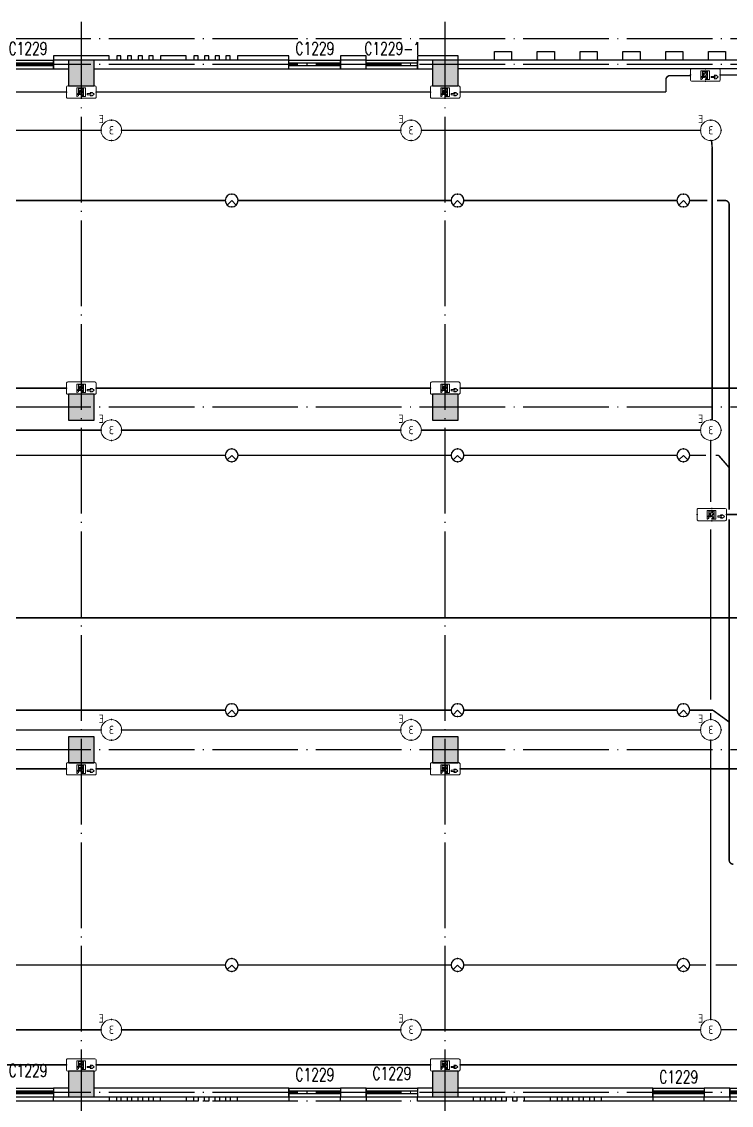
# Model space of a CAD drawing. Extents: x -124594 to 516503, y -3148 to 203159.
# Drawn here: x 293464 to 310041, y 94491 to 119791 of the extents above; entities that cross this region are included whole.
import ezdxf
from ezdxf.enums import TextEntityAlignment as Align

# ---------------------------------------------------------------- set-up
doc = ezdxf.new("R2010")
doc.units = 0
doc.header["$LTSCALE"] = 1000
doc.header["$MEASUREMENT"] = 0
doc.linetypes.add('DASH', pattern=[0.35, 0.25, -0.1])
doc.linetypes.add('DOTE', pattern=[2.42, 2, -0.2, 0.02, -0.2])
for name, color, linetype in [('COLUMN', 9, 'Continuous'), ('EQUIP-消防', 3, 'Continuous'), ('EQUIP-照明', 3, 'Continuous'), ('J-AXIS-轴线', 1, 'DOTE'), ('J-DOOR-窗', 8, 'Continuous'), ('J-WALL-墙体', 2, 'Continuous'), ('PUB_HATCH', 8, 'Continuous'), ('WINDOW_TEXT', 7, 'Continuous'), ('WIRE-应急', 1, 'DASH'), ('WIRE-照明', 1, 'Continuous'), ('装饰柱', 7, 'Continuous')]:
    doc.layers.add(name, color=color, linetype=linetype)
doc.layers.add('建筑底图', color=8, linetype='Continuous', lineweight=5)
doc.styles.add('_TCH_WINDOW', font='SIMPLEX', dxfattribs={"height": 3.5, "bigfont": 'GBCBIG'})
doc.styles.add('_TEL_ATTDEF', font='GBENOR', dxfattribs={"width": 0.8, "height": 3, "bigfont": 'GBCBIG'})
doc.styles.add('_TEL_DIM', font='SIMPLEX', dxfattribs={"width": 0.8, "height": 3.5, "bigfont": 'HZTXT'})

# ---------------------------------------------------------------- blocks, each defined once
blk = doc.blocks.new('_FZH')
blk.add_lwpolyline([(-0.5, -0.5), (0.5, -0.5), (0.5, 0.5), (-0.5, 0.5)], close=True)
at = {"layer": 'PUB_HATCH'}
blk.add_solid([(-0.5, -0.5), (0.5, -0.5), (-0.5, 0.5), (0.5, 0.5)], dxfattribs=at)
blk = doc.blocks.new('$TCHSYS$WIN2D')
for p, q in [((-0.5, 0.5), (0.5, 0.5)), ((-0.5, 0.5), (-0.5, -0.5)), ((0.5, 0.5), (0.5, -0.5)), ((0.5, 0.167), (-0.5, 0.167)), ((0.5, -0.167), (-0.5, -0.167)), ((-0.5, -0.5), (0.5, -0.5))]:
    blk.add_line(p, q)
blk = doc.blocks.new('HASGGEWS')
at = {"layer": 'J-AXIS-轴线', "color": 8}
for p, q in [((294858.3, 93790.8), (294858.3, 119790.8)), ((303358.3, 93790.8), (303358.3, 119790.8)), ((316858.3, 119390.8), (268358.3, 119390.8)), ((316858.3, 118790.8), (268358.3, 118790.8)), ((316858.3, 110790.8), (268358.3, 110790.8)), ((316858.3, 102790.8), (268358.3, 102790.8)), ((316858.3, 94790.8), (268358.3, 94790.8)), ((316858.3, 94590.8), (268358.3, 94590.8))]:
    blk.add_line(p, q, dxfattribs=at)
at = {"layer": 'J-WALL-墙体', "color": 8}
for p, q in [((294558.3, 118890.8), (294208.3, 118890.8)), ((294208.3, 118890.8), (294208.3, 118690.8)), ((294208.3, 118690.8), (294558.3, 118690.8)), ((299708.3, 118890.8), (295158.3, 118890.8)), ((295158.3, 118690.8), (299708.3, 118690.8)), ((299708.3, 118690.8), (299708.3, 118890.8)), ((301508.3, 118890.8), (300908.3, 118890.8)), ((300908.3, 118890.8), (300908.3, 118690.8)), ((300908.3, 118690.8), (301508.3, 118690.8)), ((301508.3, 118690.8), (301508.3, 118890.8)), ((303058.3, 118890.8), (302708.3, 118890.8)), ((302708.3, 118890.8), (302708.3, 118690.8)), ((302708.3, 118690.8), (303058.3, 118690.8)), ((311558.3, 118890.8), (303658.3, 118890.8)), ((311558.3, 118690.8), (303658.3, 118690.8)), ((294558.3, 94890.8), (294208.3, 94890.8)), ((294208.3, 94890.8), (294208.3, 94690.8)), ((299708.3, 94890.8), (295158.3, 94890.8)), ((299708.3, 94690.8), (299708.3, 94890.8)), ((301508.3, 94890.8), (300908.3, 94890.8)), ((300908.3, 94890.8), (300908.3, 94690.8)), ((301508.3, 94690.8), (301508.3, 94890.8)), ((303058.3, 94890.8), (302708.3, 94890.8)), ((302708.3, 94890.8), (302708.3, 94690.8)), ((308208.3, 94890.8), (303658.3, 94890.8)), ((308208.3, 94690.8), (308208.3, 94890.8)), ((310008.3, 94890.8), (309408.3, 94890.8)), ((309408.3, 94890.8), (309408.3, 94690.8)), ((310008.3, 94690.8), (310008.3, 94890.8)), ((294208.3, 94690.8), (294558.3, 94690.8)), ((295158.3, 94690.8), (299708.3, 94690.8)), ((300908.3, 94690.8), (301508.3, 94690.8)), ((302708.3, 94690.8), (303058.3, 94690.8)), ((303658.3, 94690.8), (308208.3, 94690.8)), ((309408.3, 94690.8), (310008.3, 94690.8))]:
    blk.add_line(p, q, dxfattribs=at)
at = {"layer": '装饰柱', "color": 8}
for points in [[(295508.3, 118890.8), (295508.3, 118990.8), (294208.3, 118990.8), (294208.3, 118890.8)], [(295783.3, 118890.8), (295783.3, 118990.8), (295683.3, 118990.8), (295683.3, 118890.8)], [(296033.3, 118890.8), (296033.3, 118990.8), (295933.3, 118990.8), (295933.3, 118890.8)], [(296283.3, 118890.8), (296283.3, 118990.8), (296183.3, 118990.8), (296183.3, 118890.8)], [(296533.3, 118890.8), (296533.3, 118990.8), (296433.3, 118990.8), (296433.3, 118890.8)], [(297308.3, 118890.8), (297308.3, 118990.8), (296708.3, 118990.8), (296708.3, 118890.8)], [(297583.3, 118890.8), (297583.3, 118990.8), (297483.3, 118990.8), (297483.3, 118890.8)], [(297833.3, 118890.8), (297833.3, 118990.8), (297733.3, 118990.8), (297733.3, 118890.8)], [(298083.3, 118890.8), (298083.3, 118990.8), (297983.3, 118990.8), (297983.3, 118890.8)], [(298333.3, 118890.8), (298333.3, 118990.8), (298233.3, 118990.8), (298233.3, 118890.8)], [(299708.3, 118890.8), (299708.3, 118990.8), (298508.3, 118990.8), (298508.3, 118890.8)], [(301508.3, 118890.8), (301508.3, 118990.8), (300908.3, 118990.8), (300908.3, 118890.8)], [(303658.3, 118890.8), (303658.3, 118990.8), (302708.3, 118990.8), (302708.3, 118890.8)], [(304508.3, 118890.8), (304508.3, 119090.8), (304908.3, 119090.8), (304908.3, 118890.8)], [(305508.3, 118890.8), (305508.3, 119090.8), (305908.3, 119090.8), (305908.3, 118890.8)], [(306508.3, 118890.8), (306508.3, 119090.8), (306908.3, 119090.8), (306908.3, 118890.8)], [(307508.3, 118890.8), (307508.3, 119090.8), (307908.3, 119090.8), (307908.3, 118890.8)], [(308508.3, 118890.8), (308508.3, 119090.8), (308908.3, 119090.8), (308908.3, 118890.8)], [(309508.3, 118890.8), (309508.3, 119090.8), (309908.3, 119090.8), (309908.3, 118890.8)], [(295508.3, 94690.8), (295508.3, 94590.8), (294208.3, 94590.8), (294208.3, 94690.8)], [(295783.3, 94690.8), (295783.3, 94590.8), (295683.3, 94590.8), (295683.3, 94690.8)], [(296033.3, 94690.8), (296033.3, 94590.8), (295933.3, 94590.8), (295933.3, 94690.8)], [(296283.3, 94690.8), (296283.3, 94590.8), (296183.3, 94590.8), (296183.3, 94690.8)], [(296533.3, 94690.8), (296533.3, 94590.8), (296433.3, 94590.8), (296433.3, 94690.8)], [(297308.3, 94690.8), (297308.3, 94590.8), (296708.3, 94590.8), (296708.3, 94690.8)], [(297583.3, 94690.8), (297583.3, 94590.8), (297483.3, 94590.8), (297483.3, 94690.8)], [(297833.3, 94690.8), (297833.3, 94590.8), (297733.3, 94590.8), (297733.3, 94690.8)], [(298083.3, 94690.8), (298083.3, 94590.8), (297983.3, 94590.8), (297983.3, 94690.8)], [(298333.3, 94690.8), (298333.3, 94590.8), (298233.3, 94590.8), (298233.3, 94690.8)], [(299708.3, 94690.8), (299708.3, 94590.8), (298508.3, 94590.8), (298508.3, 94690.8)], [(301508.3, 94690.8), (301508.3, 94590.8), (300908.3, 94590.8), (300908.3, 94690.8)], [(304008.3, 94690.8), (304008.3, 94590.8), (302708.3, 94590.8), (302708.3, 94690.8)], [(304283.3, 94690.8), (304283.3, 94590.8), (304183.3, 94590.8), (304183.3, 94690.8)], [(304533.3, 94690.8), (304533.3, 94590.8), (304433.3, 94590.8), (304433.3, 94690.8)], [(304783.3, 94690.8), (304783.3, 94590.8), (304683.3, 94590.8), (304683.3, 94690.8)], [(305033.3, 94690.8), (305033.3, 94590.8), (304933.3, 94590.8), (304933.3, 94690.8)], [(305808.3, 94690.8), (305808.3, 94590.8), (305208.3, 94590.8), (305208.3, 94690.8)], [(306083.3, 94690.8), (306083.3, 94590.8), (305983.3, 94590.8), (305983.3, 94690.8)], [(306333.3, 94690.8), (306333.3, 94590.8), (306233.3, 94590.8), (306233.3, 94690.8)], [(306583.3, 94690.8), (306583.3, 94590.8), (306483.3, 94590.8), (306483.3, 94690.8)], [(306833.3, 94690.8), (306833.3, 94590.8), (306733.3, 94590.8), (306733.3, 94690.8)], [(308208.3, 94690.8), (308208.3, 94590.8), (307008.3, 94590.8), (307008.3, 94690.8)], [(310008.3, 94690.8), (310008.3, 94590.8), (309408.3, 94590.8), (309408.3, 94690.8)]]:
    blk.add_lwpolyline(points, dxfattribs=at)
at = {"layer": 'COLUMN', "color": 8, "xscale": 600, "yscale": 600, "zscale": 600, "rotation": 90}
for p in [(294858.3, 118590.8), (303358.3, 118590.8), (294858.3, 110790.8), (303358.3, 110790.8), (294858.3, 102790.8), (303358.3, 102790.8), (294858.3, 94990.8), (303358.3, 94990.8)]:
    blk.add_blockref('_FZH', p, dxfattribs=at)
at = {"layer": 'J-DOOR-窗', "color": 8}
ref = blk.add_blockref('$TCHSYS$WIN2D', (293608.3, 118790.8), dxfattribs=dict(at, xscale=-1200, yscale=200, zscale=200, rotation=180))
ref.add_attrib('A', 'C1229', (293158.3, 119017), dxfattribs={"layer": 'WINDOW_TEXT', "color": 8, "height": 297.5, "style": '_TCH_WINDOW', "width": 0.705882})
ref = blk.add_blockref('$TCHSYS$WIN2D', (300308.3, 118790.8), dxfattribs=dict(at, xscale=-1200, yscale=200, zscale=200, rotation=180))
ref.add_attrib('A', 'C1229', (299858.3, 119017), dxfattribs={"layer": 'WINDOW_TEXT', "color": 8, "height": 297.5, "style": '_TCH_WINDOW', "width": 0.705882})
ref = blk.add_blockref('$TCHSYS$WIN2D', (302108.3, 118790.8), dxfattribs=dict(at, xscale=-1200, yscale=200, zscale=200, rotation=180))
ref.add_attrib('A', 'C1229-1', (301468.3, 119017), dxfattribs={"layer": 'WINDOW_TEXT', "color": 8, "height": 297.5, "style": '_TCH_WINDOW', "width": 0.705882})
ref = blk.add_blockref('$TCHSYS$WIN2D', (293608.3, 94790.8), dxfattribs=dict(at, xscale=1200, yscale=200, zscale=200))
ref.add_attrib('A', 'C1229', (293158.3, 95154.6), dxfattribs={"layer": 'WINDOW_TEXT', "color": 8, "height": 297.5, "style": '_TCH_WINDOW', "width": 0.705882})
ref = blk.add_blockref('$TCHSYS$WIN2D', (302108.3, 94790.8), dxfattribs=dict(at, xscale=1200, yscale=200, zscale=200))
ref.add_attrib('A', 'C1229', (301658.3, 95086.4), dxfattribs={"layer": 'WINDOW_TEXT', "color": 8, "height": 297.5, "style": '_TCH_WINDOW', "width": 0.705882})
ref = blk.add_blockref('$TCHSYS$WIN2D', (300308.3, 94790.8), dxfattribs=dict(at, xscale=1200, yscale=200, zscale=200))
ref.add_attrib('A', 'C1229', (299858.3, 95057.7), dxfattribs={"layer": 'WINDOW_TEXT', "color": 8, "height": 297.5, "style": '_TCH_WINDOW', "width": 0.705882})
ref = blk.add_blockref('$TCHSYS$WIN2D', (308808.3, 94790.8), dxfattribs=dict(at, xscale=1200, yscale=200, zscale=200))
ref.add_attrib('A', 'C1229', (308358.3, 95005.2), dxfattribs={"layer": 'WINDOW_TEXT', "color": 8, "height": 297.5, "style": '_TCH_WINDOW', "width": 0.705882})
ref = blk.add_blockref('$TCHSYS$WIN2D', (310608.3, 94790.8), dxfattribs=dict(at, xscale=1200, yscale=200, zscale=200))
ref.add_attrib('A', 'C1229', (310158.3, 94973.1), dxfattribs={"layer": 'WINDOW_TEXT', "color": 8, "height": 297.5, "style": '_TCH_WINDOW', "width": 0.705882})
blk = doc.blocks.new('$equip_U$00000139(cyquan-PC)')
at = {"lineweight": 0}
blk.add_lwpolyline([(-0.5, 0, 1), (0.5, 0, 1), (-0.5, 0, 0.911406)], format="xyb", dxfattribs=at)
for p in [(-0.5, 0), (0, 0.5), (0.5, 0), (0, -0.5)]:
    blk.add_point(p)
at = {"color": 7, "lineweight": 0, "style": '_TEL_DIM'}
blk.add_attdef('E', text='', height=0.4, dxfattribs=at).set_placement((0.497, 0.549), align=Align.MIDDLE_CENTER)
at = {"color": 7, "style": '_TEL_DIM'}
blk.add_attdef('$TEXT$', text='', height=0.4, dxfattribs=at).set_placement((0, 0), align=Align.MIDDLE_CENTER)
at = {"color": 7, "style": '_TEL_DIM', "flags": 1}
for tag in ['A', 'REMARK']:
    blk.add_attdef(tag, text='', height=0.00002, dxfattribs=at).set_placement((0, 0), align=Align.MIDDLE_CENTER)
blk = doc.blocks.new('$equip_U$00000081(OW7S4Z35Z8O8O2W)')
ref = blk.add_blockref('$equip_U$00000139(cyquan-PC)', (0, 0), dxfattribs=dict(xscale=1.59999999999984, yscale=1.59999999999984, zscale=1.59999999999984))
ref.add_attrib('E', 'E', dxfattribs={"color": 7, "lineweight": 0, "height": 0.64, "style": '_TEL_ATTDEF'}).set_placement((0.796, 0.878), align=Align.MIDDLE_CENTER)
ref.add_attrib('$TEXT$', '3', dxfattribs={"color": 7, "height": 0.64, "style": '_TEL_ATTDEF'}).set_placement((0, 0), align=Align.MIDDLE_CENTER)
at = {"color": 7, "style": '_TEL_DIM', "flags": 1}
blk.add_attdef('A', text='', height=0.0000333, dxfattribs=at).set_placement((0, 0), align=Align.MIDDLE_CENTER)
blk = doc.blocks.new('$equip_U$00000090(cyquan-PC)')
at = {"lineweight": 0}
blk.add_lwpolyline([(-0.658, 0), (0.658, 0, 0.414214), (0.72, 0.062), (0.72, 0.538, 0.414213), (0.658, 0.6), (-0.658, 0.6, 0.414214), (-0.72, 0.538, 0), (-0.72, 0.062, 0.414245), (-0.658, 0, 18481.445439)], format="xyb", dxfattribs=at)
for points in [[(-0.22, 0.08), (-0.204, 0.08), (-0.145, 0.122), (-0.145, 0.172), (-0.153, 0.172, -1), (-0.153, 0.231), (-0.145, 0.231), (-0.145, 0.499, 0.414214), (-0.147, 0.501), (-0.22, 0.501)], [(0.104, 0.325, 0.414214), (0.102, 0.327), (0.075, 0.327), (0.034, 0.375, 0.221695), (0.018, 0.383), (-0.073, 0.383, 0.235469), (-0.08, 0.379), (-0.132, 0.31, 1), (-0.098, 0.286), (-0.057, 0.341), (-0.046, 0.341, -0.542956), (-0.042, 0.335), (-0.07, 0.271, 0.096289), (-0.073, 0.258), (-0.074, 0.223), (-0.153, 0.223, 1), (-0.153, 0.181), (-0.05, 0.181, 0.404026), (-0.029, 0.201), (-0.027, 0.258, -0.774283), (-0.023, 0.259), (0.039, 0.138, 1), (0.08, 0.159), (0.019, 0.279), (0.031, 0.308, -0.554309), (0.038, 0.309), (0.057, 0.287, 0.221695), (0.062, 0.285), (0.102, 0.285, 0.414214), (0.104, 0.287)], [(0.102, 0.459, 0.414214), (0.104, 0.461), (0.104, 0.499, 0.414214), (0.102, 0.501), (-0.138, 0.501, 0.414214), (-0.14, 0.499), (-0.14, 0.461, 0.414214), (-0.138, 0.459)], [(-0.01, 0.08), (0.055, 0.08, 0.912194), (0.025, 0.109)], [(0.108, 0.499), (0.108, 0.122), (0.066, 0.08), (0.201, 0.08), (0.201, 0.501), (0.11, 0.501, 0.414214)], [(0.519, 0.119), (0.618, 0.201), (0.519, 0.284), (0.423, 0.284), (0.484, 0.233, -0.700208), (0.483, 0.229), (0.287, 0.229), (0.287, 0.174), (0.483, 0.174, -0.700208), (0.484, 0.17), (0.423, 0.119)]]:
    blk.add_lwpolyline(points, format="xyb", close=True, dxfattribs=at)
blk.add_circle((0.024, 0.421), 0.0295, dxfattribs=at)
for p in [(0, 0.6), (-0.72, 0.3), (0, 0), (0.72, 0.3)]:
    blk.add_point(p)
at = {"color": 7, "style": '_TEL_DIM', "flags": 1}
for tag in ['A', 'REMARK']:
    blk.add_attdef(tag, text='', height=0.00002, dxfattribs=at).set_placement((0, 0), align=Align.MIDDLE_CENTER)
blk = doc.blocks.new('$equip_U$00000079(OW7S4Z35Z8O8O2W)')
at = {"xscale": -1.59999999999984, "yscale": 1.59999999999984, "zscale": 1.59999999999984}
blk.add_blockref('$equip_U$00000090(cyquan-PC)', (0, 0), dxfattribs=at)
at = {"color": 7, "style": '_TEL_DIM', "flags": 1}
blk.add_attdef('A', text='', height=0.0000333, dxfattribs=at).set_placement((0, 0), align=Align.MIDDLE_CENTER)
blk = doc.blocks.new('$equip$00002831')
for q in [(-0.354, -0.354), (0.354, -0.354)]:
    blk.add_line((0, 0), q)
at = {"const_width": 0.0667}
blk.add_lwpolyline([(0.5, 0, 1), (-0.5, 0, 1), (0.5, 0, -2.700563)], format="xyb", dxfattribs=at)
blk.add_circle((0, 0), 0.5)
for p in [(-0.5, 0), (0, 0.5), (0.5, 0), (0, -0.5)]:
    blk.add_point(p)
at = {"color": 7, "style": '_TEL_DIM', "flags": 1}
for tag in ['A', 'REMARK']:
    blk.add_attdef(tag, text='', height=0.00002, dxfattribs=at).set_placement((0, 0), align=Align.MIDDLE_CENTER)

msp = doc.modelspace()

# ---------------------------------------------------------------- linework, layer by layer
at = {"layer": 'WIRE-应急', "const_width": 35}
for points in [[(308513, 118432, -0.414214), (308613, 118532)], [(309593, 116853, -0.020355), (309593, 116845)]]:
    msp.add_lwpolyline(points, format="xyb", dxfattribs=at)
for points in [[(308513, 118147), (308513, 118432)], [(309088, 118532), (308613, 118532)], [(310856, 118547), (309780, 118547)], [(294513, 118147), (286704, 118147)], [(303013, 118147), (295204, 118147)], [(308513, 118147), (303704, 118147)], [(295320, 117255), (288800, 117255)], [(302320, 117255), (295800, 117255)], [(309320, 117255), (302800, 117255)], [(309593, 116853), (309580, 117016)], [(309593, 110493), (309593, 116845)], [(294513, 111235), (286704, 111235)], [(303013, 111235), (295204, 111235)], [(310291, 111235), (303704, 111235)], [(295320, 110255), (288800, 110255)], [(302320, 110255), (295800, 110255)], [(309320, 110255), (302800, 110255)], [(309560, 108580), (309560, 110015)], [(311470, 108284), (309931, 108284)], [(309560, 103959), (309560, 107935)], [(309560, 103495), (309560, 103650)], [(295320, 103255), (288800, 103255)], [(302320, 103255), (295800, 103255)], [(309320, 103255), (302800, 103255)], [(309560, 100037), (309560, 103015)], [(294513, 102347), (286704, 102347)], [(303013, 102347), (295204, 102347)], [(311196, 102347), (303704, 102347)], [(309560, 96495), (309560, 100037)], [(295320, 96255), (288800, 96255)], [(302320, 96255), (295800, 96255)], [(309320, 96255), (302800, 96255)], [(311302, 96263), (309800, 96256)], [(294513, 95435), (286704, 95435)], [(303013, 95435), (295204, 95435)], [(311301, 95435), (303704, 95435)]]:
    msp.add_lwpolyline(points, dxfattribs=at)
at = {"layer": 'WIRE-照明', "const_width": 35}
for points in [[(298221, 115616), (293246, 115616)], [(303496, 115616), (298521, 115616)], [(308771, 115616), (303796, 115616)], [(309481, 115616), (309071, 115616)], [(309891, 115616), (309706, 115616)], [(309991, 108396), (309991, 115516)], [(298221, 109666), (293246, 109666)], [(303496, 109666), (298521, 109666)], [(308771, 109666), (303796, 109666)], [(309448, 109666), (309071, 109666)], [(309743, 109666), (309673, 109666)], [(309991, 109378), (309743, 109666)], [(309991, 100220), (309991, 108171)], [(312484, 105871), (274316, 105871)], [(298221, 103716), (293246, 103716)], [(303496, 103716), (298521, 103716)], [(308771, 103716), (303796, 103716)], [(309611, 103716), (309071, 103716)], [(309991, 103439), (309611, 103716)], [(298221, 97766), (293246, 97766)], [(303496, 97766), (298521, 97766)], [(308771, 97766), (303796, 97766)], [(309448, 97766), (309071, 97766)], [(311302, 97766), (309673, 97766)]]:
    msp.add_lwpolyline(points, dxfattribs=at)
for points in [[(309891, 115616, -0.414214), (309991, 115516)], [(310091, 100120, -0.414214), (309991, 100220)]]:
    msp.add_lwpolyline(points, format="xyb", dxfattribs=at)

# ---------------------------------------------------------------- block references
at = {"layer": 'EQUIP-消防', "xscale": -300, "yscale": 300, "zscale": 300}
for name, p in [('$equip_U$00000079(OW7S4Z35Z8O8O2W)', (309434, 118403)), ('$equip_U$00000079(OW7S4Z35Z8O8O2W)', (294858, 118003)), ('$equip_U$00000079(OW7S4Z35Z8O8O2W)', (303358, 118003)), ('$equip_U$00000081(OW7S4Z35Z8O8O2W)', (295560, 117255)), ('$equip_U$00000081(OW7S4Z35Z8O8O2W)', (302560, 117255)), ('$equip_U$00000081(OW7S4Z35Z8O8O2W)', (309560, 117255)), ('$equip_U$00000079(OW7S4Z35Z8O8O2W)', (294858, 111091)), ('$equip_U$00000079(OW7S4Z35Z8O8O2W)', (303358, 111091)), ('$equip_U$00000081(OW7S4Z35Z8O8O2W)', (295560, 110255)), ('$equip_U$00000081(OW7S4Z35Z8O8O2W)', (302560, 110255)), ('$equip_U$00000081(OW7S4Z35Z8O8O2W)', (309560, 110255)), ('$equip_U$00000079(OW7S4Z35Z8O8O2W)', (309585, 108140)), ('$equip_U$00000081(OW7S4Z35Z8O8O2W)', (295560, 103255)), ('$equip_U$00000081(OW7S4Z35Z8O8O2W)', (302560, 103255)), ('$equip_U$00000081(OW7S4Z35Z8O8O2W)', (309560, 103255)), ('$equip_U$00000079(OW7S4Z35Z8O8O2W)', (294858, 102203)), ('$equip_U$00000079(OW7S4Z35Z8O8O2W)', (303358, 102203)), ('$equip_U$00000081(OW7S4Z35Z8O8O2W)', (295560, 96255)), ('$equip_U$00000081(OW7S4Z35Z8O8O2W)', (302560, 96255)), ('$equip_U$00000081(OW7S4Z35Z8O8O2W)', (309560, 96255)), ('$equip_U$00000079(OW7S4Z35Z8O8O2W)', (294858, 95291)), ('$equip_U$00000079(OW7S4Z35Z8O8O2W)', (303358, 95291))]:
    msp.add_blockref(name, p, dxfattribs=at)
at = {"layer": 'EQUIP-照明', "xscale": -300, "yscale": 300, "zscale": 300}
for p in [(298371, 115616), (303646, 115616), (308921, 115616), (298371, 109666), (303646, 109666), (308921, 109666), (298371, 103716), (303646, 103716), (308921, 103716), (298371, 97766), (303646, 97766), (308921, 97766)]:
    msp.add_blockref('$equip$00002831', p, dxfattribs=at)
at = {"layer": '建筑底图'}
msp.add_blockref('HASGGEWS', (0, 0), dxfattribs=at)

doc.saveas('drawing.dxf')
